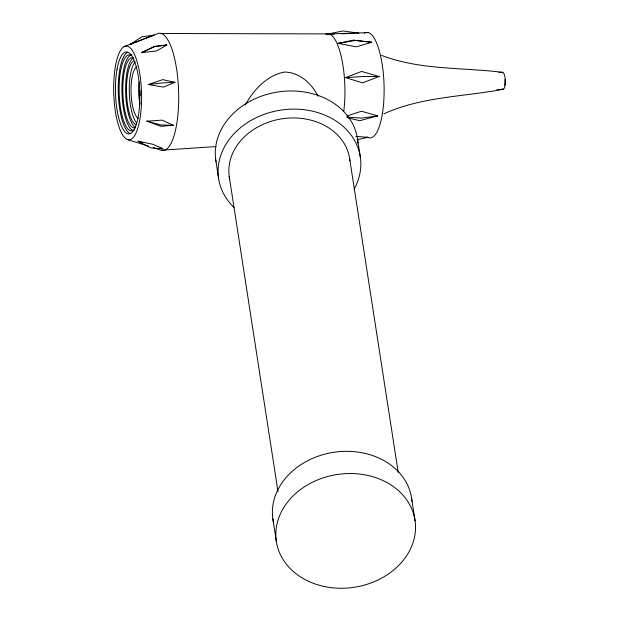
<?xml version="1.0" encoding="UTF-8"?>
<svg xmlns="http://www.w3.org/2000/svg" width="619" height="619" viewBox="0 0 619 619"><rect width="100%" height="100%" fill="white"/><g stroke="black" fill="none" stroke-linecap="round" stroke-linejoin="round"><path stroke-width="0.93" d="M245.225 105.013C253.658 89.879 266.797 75.379 284.508 72.052C299.472 72.23 311.636 83.333 317.973 96.131M132.884 43.407L130.284 44.259L141.836 36.807L153.86 35.136L152.096 35.933M383.912 113.842C421.129 96.665 463.824 96.781 503.456 89.244M153.86 35.136L130.284 44.259M123.97 46.704L156.638 34.06A58.65 17.378 88.2 0 1 178.558 89.693A58.65 17.378 88.2 0 1 161.335 150.231L153.156 147.655M346.802 116.047L361.504 111.227L377.636 115.869L359.786 120.705L347.746 117.834M145.047 51.547L141.411 52.646L156.568 50.959L166.898 44.97L154.588 46.417L141.411 52.646L154.603 46.564L166.898 44.97L164.167 45.791M326.244 34.385L342.81 30.95L358.888 33.171M357.086 139.631L368.127 137.341L355.786 136.381M151.137 84.285L148.281 84.517L163.346 87.117L174.953 82.319L162.751 79.634L148.281 84.517L162.464 82.931L174.953 82.319L173.049 82.482M161.335 150.231L216.039 146.564M497.042 89.639L502.798 89.329M334.577 34.037L327.165 34.347L330.082 34.262M341.99 33.736L354.184 33.418M366.278 137.418L368.127 137.341L365.249 137.433M368.328 32.645L329.138 33.913L161.157 33.496M341.061 43.291L338.183 43.384L356.374 46.827L371.779 42.301L353.364 40.103L338.183 43.384L355.414 40.452L371.779 42.301L368.893 42.394M348.435 77.491L345.557 77.584L362.587 82.9L379.153 76.501L361.674 71.44L345.557 77.584L363.198 76.555L379.153 76.501L377.234 76.563M375.718 115.931L377.636 115.869L361.604 118.105L346.818 117.13M498.906 72.392L502.767 72.346C462.617 67.363 419.899 70.187 381.552 55.377M149.705 121.641L146.873 121.2L162.077 120.117L173.305 125.317L160.955 126.307L146.873 121.2L160.847 124.961L173.305 125.317L171.417 125.023M161.048 148.281L162.913 148.769L150.696 147.879L138.006 141.209L152.986 144.312L162.913 148.769L160.151 147.926M142.625 142.61L138.006 141.209L139.84 141.836M127.723 139.639A46.92 13.904 88.2 0 0 139.724 73.406A46.92 13.904 88.2 0 0 115.513 65.792A46.92 13.904 88.2 0 0 127.723 139.639L148.614 146.223M357.573 139.321L360.382 157.481M411.666 498.659L415.101 520.85A70.14 57.033 -8.8 0 1 317.795 584.831A70.14 57.033 -8.8 0 1 304.153 486.991A70.14 57.033 -8.8 0 1 415.101 520.85M349.704 159.029L398.203 472.289M229.223 176.454L278.008 491.625M272.832 518.737L276.267 540.929M215.729 159.841L218.546 178.001M233.959 207.388A71.657 58.263 -8.8 0 1 236.775 131.004A71.657 58.263 -8.8 0 1 329.169 117.076A71.657 58.263 -8.8 0 1 354.06 189.29M229.695 179.177A60.871 49.497 -8.8 0 1 282.063 118.802A60.871 49.497 -8.8 0 1 349.921 160.855M273.49 522.397A70.14 57.033 -8.8 0 1 333.803 452.296A70.14 57.033 -8.8 0 1 411.968 501.421M216.031 161.714A71.657 58.263 -8.8 0 1 279.765 91.713A71.657 58.263 -8.8 0 1 357.944 143.105M134.563 129.479A38.045 11.274 88.2 0 1 119.204 93.763A38.045 11.274 88.2 0 1 131.878 55.78M133.309 130.624A38.045 11.274 88.2 0 1 121.943 91.682A38.045 11.274 88.2 0 1 131.715 54.758M140.118 104.131A19.661 5.826 88.2 0 1 139.221 81.87M138.215 118.361A26.215 7.768 88.2 0 1 131.073 92.409A26.215 7.768 88.2 0 1 136.791 66.744M135.422 127.305A35.09 10.399 88.2 0 1 125.657 92.827A35.09 10.399 88.2 0 1 133.294 58.093M130.516 133.658A41.009 12.148 88.2 0 1 118.345 94.374A41.009 12.148 88.2 0 1 127.235 52.445M140.196 95.643A19.661 5.826 88.2 0 1 139.995 90.513M135.12 127.723A35.09 10.399 88.2 0 1 122.841 92.533A35.09 10.399 88.2 0 1 133.201 57.846M136.103 124.651A32.134 9.525 88.2 0 1 126.57 93.864A32.134 9.525 88.2 0 1 133.526 61.01M136.42 122.694A32.134 9.525 88.2 0 1 129.301 91.666A32.134 9.525 88.2 0 1 135.143 61.892M325.865 34.03A52.785 15.645 88.2 0 1 341.309 56.871A52.785 15.645 88.2 0 1 343.715 111.582M502.117 72.431A8.534 2.53 88.2 0 1 505.328 81.638A8.534 2.53 88.2 0 1 502.141 88.834M364.258 33.155A52.785 15.645 88.2 0 1 383.989 83.225A52.785 15.645 88.2 0 1 368.491 137.704M504.957 79.58A7.56 2.244 88.2 0 1 504.74 85.213M117.045 69.212A41.009 12.148 88.2 0 0 127.715 133.75A41.009 12.148 88.2 0 0 138.199 75.866A41.009 12.148 88.2 0 0 117.045 69.212"/></g></svg>
